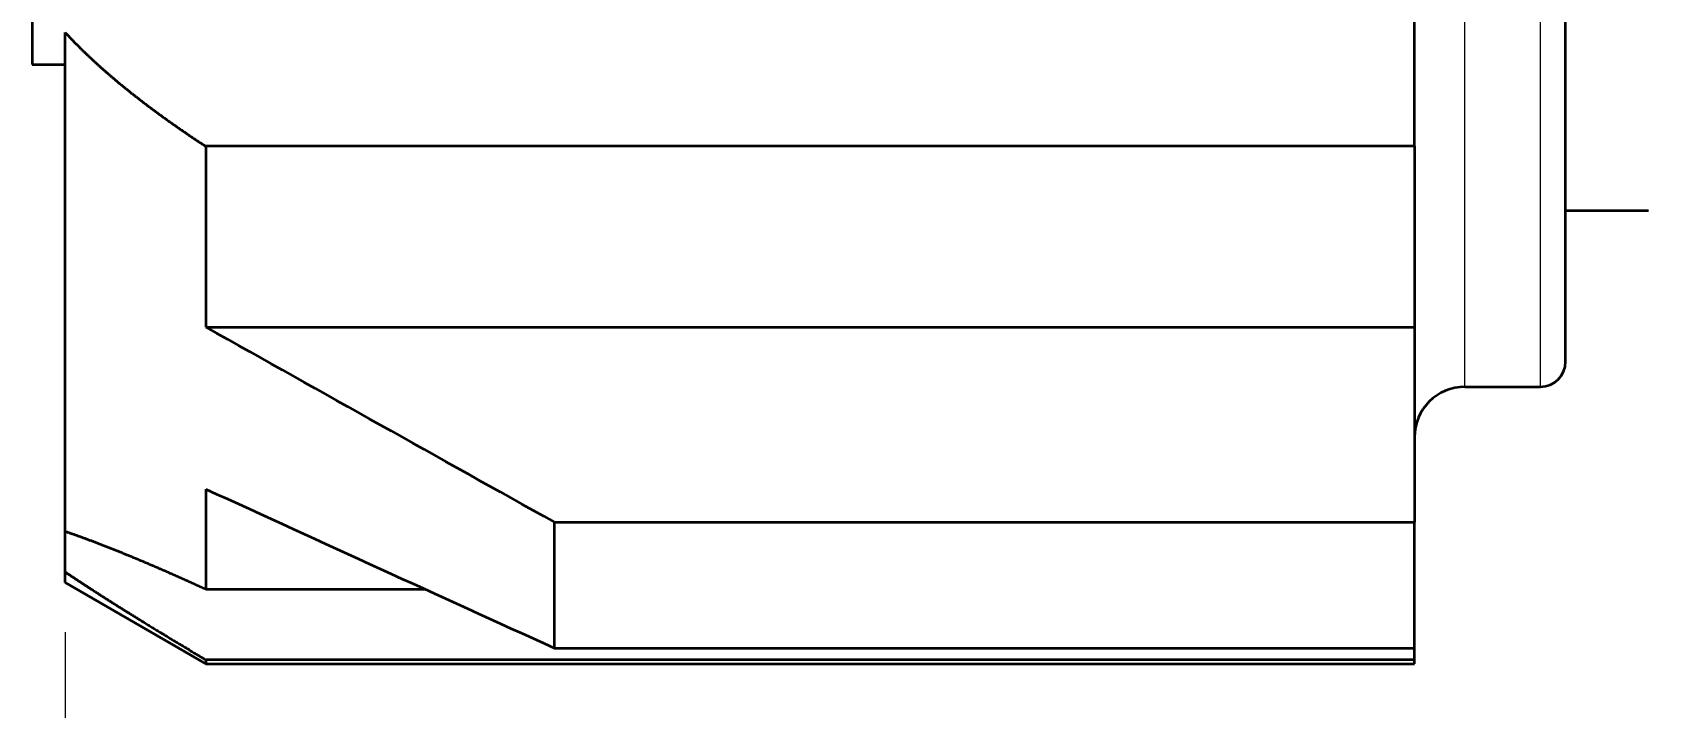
# Model space of a CAD drawing. Extents: x 23 to 417, y 3 to 294.
# Drawn here: x 45.39 to 61.44, y 193.33 to 200.03 of the extents above; entities that cross this region are included whole.
import ezdxf
from ezdxf.enums import TextEntityAlignment as Align

# ---------------------------------------------------------------- set-up
doc = ezdxf.new("R2010")
doc.units = 0
doc.layers.get('0').update_dxf_attribs({"lineweight": 13})
doc.styles.get("Standard").update_dxf_attribs({"font": 'isocp.shx'})
doc.dimstyles.get("Standard").update_dxf_attribs({"dimtxt": 2.5, "dimasz": 2.5, "dimexe": 1.25, "dimexo": 0.625, "dimtad": 1, "dimtxsty": 'Standard', "dimcen": 2.5, "dimadec": 0, "dimazin": 0, "dimtfac": 1, "dimtmove": 0, "dimatfit": 0, "dimfxl": 0, "dimarcsym": 0})

# ---------------------------------------------------------------- blocks, each defined once
blk = doc.blocks.new('*D199')
at = {"color": 34, "lineweight": 13}
for p, q in [((45.716, 194.074), (45.716, 169.46)), ((353.941, 194.074), (353.941, 169.46)), ((45.716, 171.46), (353.941, 171.46))]:
    blk.add_line(p, q, dxfattribs=at)
for points in [[(47.647, 171.978), (45.716, 171.46), (47.647, 170.943)], [(352.01, 170.943), (353.941, 171.46), (352.01, 171.978)]]:
    blk.add_lwpolyline(points, dxfattribs=at)
for s, height, width, p, p2 in [('"L"', 3.5, 1.239293, (194.441, 172.46), (202.031, 172.46)), ('%%p50', 2.45, 1.394616, (204.131, 172.985), (210.797, 172.985))]:
    blk.add_text(s, height=height, dxfattribs=dict(at, width=width)).set_placement(p, p2, align=Align.FIT)
blk = doc.blocks.new('*D201')
at = {"color": 34, "lineweight": 13, "ltscale": 0.415699}
blk.add_line((121.028, 197.011), (121.028, 180.383), dxfattribs=at)
at = {"color": 34, "lineweight": 13, "ltscale": 0.342256}
blk.add_line((45.716, 194.074), (45.716, 180.383), dxfattribs=at)
at = {"color": 34, "lineweight": 13}
blk.add_line((45.716, 182.383), (121.028, 182.383), dxfattribs=at)
for points in [[(47.647, 182.901), (45.716, 182.383), (47.647, 181.866)], [(119.096, 181.866), (121.028, 182.383), (119.096, 182.901)]]:
    blk.add_lwpolyline(points, dxfattribs=at)
for s, height, width, p, p2 in [('/[6.3]', 3.5, 1.346364, (93.533, 183.383), (107.906, 183.383)), ('155', 3.5, 1.524396, (74.21, 183.383), (83.768, 183.383)), ('%%p50', 2.45, 1.394616, (85.868, 183.908), (92.533, 183.908))]:
    blk.add_text(s, height=height, dxfattribs=dict(at, width=width)).set_placement(p, p2, align=Align.FIT)
blk = doc.blocks.new('BLOCK4521')
at = {"color": 1, "lineweight": 13}
blk.add_line((-571.052, -31.5), (-571.052, 31.5), dxfattribs=at)
at = {"color": 7, "lineweight": 13}
blk.add_line((-569.552, -31.5), (-569.552, 31.5), dxfattribs=at)
at = {"color": 7, "lineweight": 35}
blk.add_line((-569.052, -31), (-569.052, 31), dxfattribs=at)
at = {"color": 1, "lineweight": 35}
for p, q in [((-599.502, 0), (-599.502, -25.1)), ((-572.052, -26.724), (-596.058, -26.724)), ((-596.058, -30.313), (-572.052, -30.313)), ((-572.052, -36.92), (-596.058, -36.92)), ((-596.058, -37), (-572.052, -37))]:
    blk.add_line(p, q, dxfattribs=at)
at = {"color": 1, "lineweight": 35, "ltscale": 0.154093}
blk.add_line((-572.052, -26.724), (-572.052, -20.56), dxfattribs=at)
at = {"color": 1, "lineweight": 35, "ltscale": 0.247842}
blk.add_line((-598.852, -34.375), (-598.852, -24.462), dxfattribs=at)
at = {"color": 1, "lineweight": 35, "ltscale": 0.016251}
blk.add_line((-599.502, -25.1), (-598.852, -25.1), dxfattribs=at)
at = {"color": 1, "lineweight": 35, "ltscale": 0.089739}
for p, q in [((-596.058, -26.724), (-596.058, -30.313)), ((-572.052, -26.724), (-572.052, -30.313))]:
    blk.add_line(p, q, dxfattribs=at)
at = {"color": 7, "lineweight": 35, "ltscale": 0.04125}
blk.add_line((-569.052, -28), (-567.402, -28), dxfattribs=at)
at = {"color": 1, "lineweight": 35, "ltscale": 0.096941}
blk.add_line((-572.052, -30.313), (-572.052, -34.191), dxfattribs=at)
at = {"color": 7, "lineweight": 35, "ltscale": 0.0375}
blk.add_line((-571.052, -31.5), (-569.552, -31.5), dxfattribs=at)
at = {"color": 1, "lineweight": 35, "ltscale": 0.049835}
blk.add_line((-596.058, -33.53), (-596.058, -35.523), dxfattribs=at)
at = {"color": 1, "lineweight": 35, "ltscale": 0.025724}
blk.add_line((-598.852, -35.175), (-598.852, -34.146), dxfattribs=at)
at = {"color": 1, "lineweight": 35, "ltscale": 0.426939}
for p, q in [((-589.129, -34.191), (-572.052, -34.191)), ((-589.129, -36.691), (-572.052, -36.691))]:
    blk.add_line(p, q, dxfattribs=at)
at = {"color": 1, "lineweight": 35, "ltscale": 0.0625}
for p, q in [((-589.129, -36.691), (-589.129, -34.191)), ((-572.052, -36.691), (-572.052, -34.191))]:
    blk.add_line(p, q, dxfattribs=at)
at = {"color": 1, "lineweight": 35, "ltscale": 0.005291}
blk.add_line((-598.852, -35.387), (-598.852, -35.175), dxfattribs=at)
at = {"color": 1, "lineweight": 35, "ltscale": 0.080662}
blk.add_line((-596.058, -37), (-598.852, -35.387), dxfattribs=at)
at = {"color": 1, "lineweight": 35, "ltscale": 0.109092}
blk.add_line((-591.694, -35.523), (-596.058, -35.523), dxfattribs=at)
at = {"color": 1, "lineweight": 35, "ltscale": 0.005736}
blk.add_line((-572.052, -36.92), (-572.052, -36.691), dxfattribs=at)
at = {"color": 1, "lineweight": 35, "ltscale": 0.001989}
for p, q in [((-596.058, -36.92), (-596.058, -37)), ((-572.052, -37), (-572.052, -36.92))]:
    blk.add_line(p, q, dxfattribs=at)
at = {"color": 1, "lineweight": 35}
for centre, radius, start, end in [((783.181, 2425.917), 2816.978, 240.684637, 240.846123), ((-571.052, -32.5), 1, 90, 180), ((673.098, 2739.003), 3049.212, 245.403579, 245.546673)]:
    blk.add_arc(centre, radius, start, end, dxfattribs=at)
at = {"color": 7, "lineweight": 35}
blk.add_arc((-569.552, -31), 0.5, 270, 360, dxfattribs=at)
at = {"color": 1, "lineweight": 35}
for points, knots in [([(-598.852, -24.462), (-598.755, -24.567), (-598.656, -24.67), (-598.555, -24.772), (-598.243, -25.074), (-597.916, -25.361), (-597.694, -25.544), (-597.24, -25.904), (-596.773, -26.243), (-596.537, -26.407), (-596.298, -26.568), (-596.058, -26.724)], [0, 0, 0, 0, 0, 0, 1.25095, 1.25095, 1.25095, 3.76395, 3.76395, 3.76395, 6.269983, 6.269983, 6.269983, 6.269983, 6.269983, 6.269983]), ([(-596.058, -35.523), (-596.354, -35.387), (-596.65, -35.254), (-596.947, -35.123), (-597.52, -34.878), (-598.075, -34.656), (-598.348, -34.551), (-598.606, -34.458), (-598.852, -34.375)], [0, 0, 0, 0, 0, 0, 3.021083, 3.021083, 3.021083, 5.93334, 5.93334, 5.93334, 5.93334, 5.93334, 5.93334]), ([(-598.852, -35.175), (-598.656, -35.308), (-598.452, -35.442), (-598.241, -35.579), (-597.76, -35.885), (-597.26, -36.193), (-596.936, -36.391), (-596.591, -36.6), (-596.242, -36.81), (-596.181, -36.847), (-596.119, -36.884), (-596.058, -36.92)], [0, 0, 0, 0, 0, 0, 2.38999, 2.38999, 2.38999, 5.366217, 5.366217, 5.366217, 6.002097, 6.002097, 6.002097, 6.002097, 6.002097, 6.002097])]:
    blk.add_open_spline(points, degree=5, knots=knots, dxfattribs=at)

msp = doc.modelspace()

# ---------------------------------------------------------------- block references
at = {"lineweight": 0, "xscale": 0.5, "yscale": 0.5, "zscale": 0.5}
msp.add_blockref('BLOCK4521', (345.1414, 212.2613), dxfattribs=at)

# ---------------------------------------------------------------- dimensions: what is measured, and where the dimension line sits
at = {"color": 0, "lineweight": 0}
for base, p1, p2, angle, text, picture, middle in [((121.0279, 182.3834), (45.7156, 195.0736), (121.0279, 198.0113), 359.99809, '155{}{%%p50}/[6.3]', '*D201', (91.058, 182.3834)), ((45.7156, 171.4602), (353.9414, 195.0736), (45.7156, 195.0736), 179.99905, '"L"{}{%%p50}', '*D199', (202.6186, 171.4602))]:
    dim = msp.add_linear_dim(base=base, p1=p1, p2=p2, angle=angle, text=text, dimstyle='Standard', override={"dimlfac": 2, "dimtol": 0, "dimlim": 0, "dimtp": 50, "dimtm": 50}, dxfattribs=at)
    dim.commit()
    dim.dimension.update_dxf_attribs({"geometry": picture, "text_midpoint": middle, "dimtype": 160})

doc.saveas('drawing.dxf')
